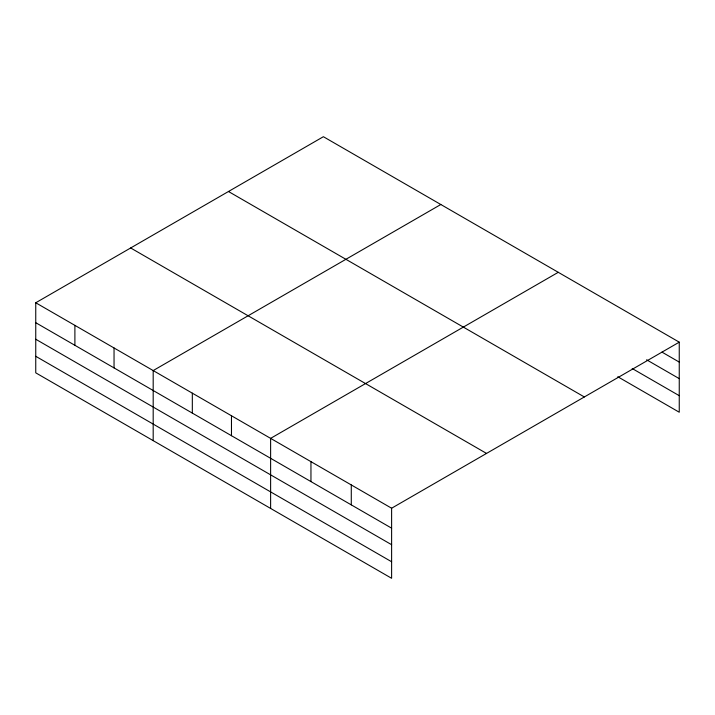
<?xml version="1.0" encoding="UTF-8"?>
<svg xmlns="http://www.w3.org/2000/svg" width="715" height="715" viewBox="0 0 715 715"><rect width="100%" height="100%" fill="white"/><g stroke="black" fill="none" stroke-linecap="round" stroke-linejoin="round"><path stroke-width="1.07" d="M35.75 302.767L391.614 508.222L391.614 578.292L35.75 372.837L35.75 302.767L323.386 136.708L679.25 342.163L679.25 412.233L617.796 376.751M440.824 204.508L153.189 370.567L153.189 440.637M558.254 272.308L270.619 438.367L270.619 508.437M391.614 508.222L679.25 342.163M661.965 352.111L679.25 362.094M646.601 359.788L679.25 378.637M632.194 368.52L679.25 395.681M228.469 191.504L584.334 396.959M130.666 247.971L486.531 453.426M35.75 322.706L391.614 528.162M35.75 339.25L391.614 544.705M35.75 356.293L391.614 561.749M351.28 484.94L351.28 504.87M310.954 461.658L310.954 481.588M231.472 415.773L231.472 435.703M192.326 393.17L192.326 413.1M114.043 347.973L114.043 367.903M74.896 325.37L74.896 345.3"/></g></svg>
